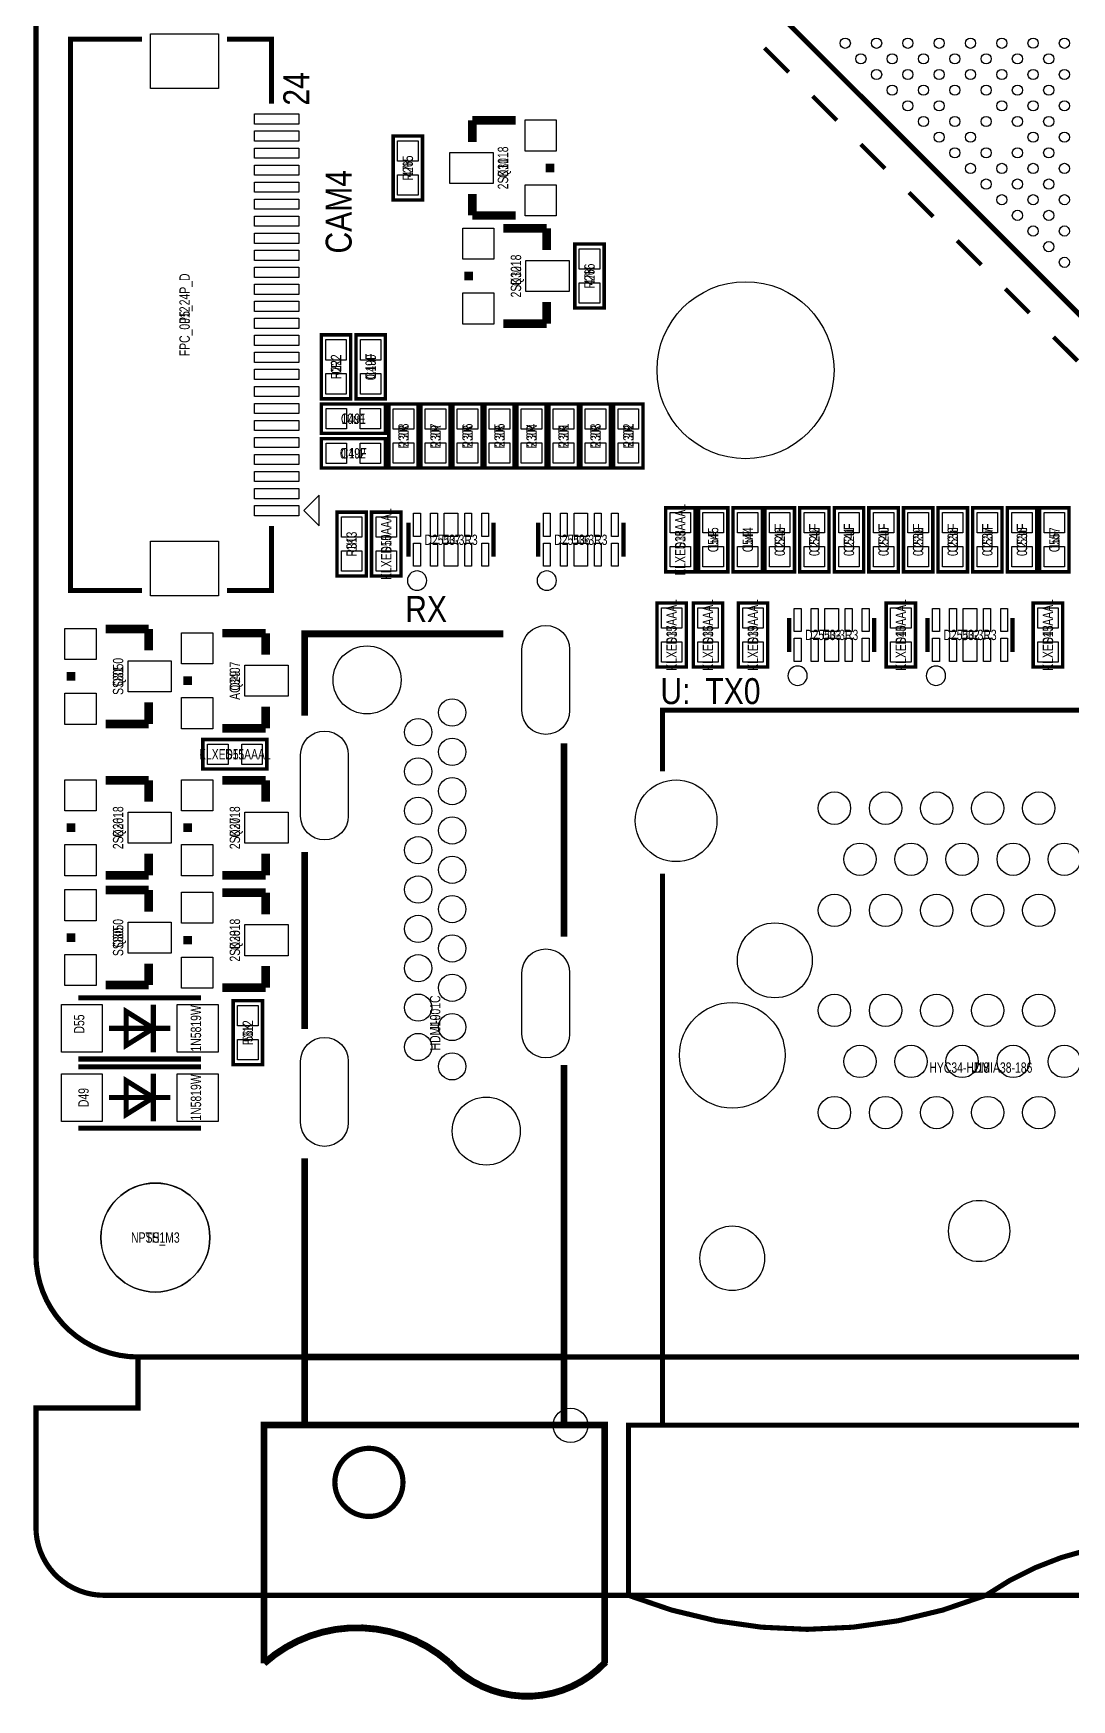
# Model space of a CAD drawing. Extents: x 0 to 125, y -10 to 88.
# Drawn here: x -0.08 to 30.42, y -10.07 to 38.88 of the extents above; entities that cross this region are included whole.
import ezdxf
from ezdxf.enums import TextEntityAlignment as Align

# ---------------------------------------------------------------- set-up
doc = ezdxf.new("R2010")
doc.units = 0
for name, color, linetype in [('BG_OUTLINE', 12, 'CONTINUOUS'), ('BG_SILKSCREEN_TOP', 7, 'CONTINUOUS'), ('CV_SILKSCREEN_TOP', 52, 'CONTINUOUS'), ('PG_SILKSCREEN_TOP', 7, 'CONTINUOUS'), ('PIN_TOP', 92, 'CONTINUOUS'), ('RD_SILKSCREEN_TOP', 12, 'CONTINUOUS')]:
    doc.layers.add(name, color=color, linetype=linetype)

msp = doc.modelspace()

# ---------------------------------------------------------------- linework, layer by layer
at = {"layer": 'BG_OUTLINE', "const_width": 0.1524}
for points in [[(125.000004, 77.0001), (125.000004, 2.999994, -0.414214), (122.00001, 0), (2.999994, 0, -0.414214), (0, 2.999994), (0, 77.0001, -0.414214), (2.999994, 80.000094), (122.00001, 80.000094, -0.414214), (125.000004, 77.0001)], [(122.00001, 0), (122.00001, -1.499997), (125.000004, -1.499997), (125.000004, -4.99999, -0.414214), (123.000008, -6.999986), (1.999996, -6.999986, -0.414214), (0, -4.99999), (0, -1.499997), (2.999994, -1.499997), (2.999994, 0)], [(10.778998, -3.683, 1), (8.779002, -3.683, 1), (10.778998, -3.683)]]:
    msp.add_lwpolyline(points, format="xyb", dxfattribs=at)
at = {"layer": 'BG_SILKSCREEN_TOP'}
msp.add_lwpolyline([(5.108753, 3.507994, 1), (1.907235, 3.507994, 1)], format="xyb", close=True, dxfattribs=at)
at = {"layer": 'PG_SILKSCREEN_TOP'}
for points, const_width in [([(33.419847, 27.839518), (17.156379, 44.102985)], 0.150089), ([(3.115996, 22.509988), (1.016, 22.509988), (1.016, 38.710006), (3.115996, 38.710006)], 0.150012), ([(5.615991, 38.710006), (6.915988, 38.710006), (6.915988, 36.809985)], 0.150012), ([(21.399043, 38.446126), (22.106153, 37.739015)], 0.127), ([(22.813239, 37.031905), (23.520349, 36.324819)], 0.127), ([(12.8143, 35.687), (12.8143, 36.322)], 0.254), ([(12.8143, 36.322), (14.0843, 36.322)], 0.254), ([(10.4902, 33.9852), (10.4902, 35.8648), (11.3538, 35.8648), (11.3538, 33.9852), (10.4902, 33.9852)], 0.1016), ([(24.22746, 35.617709), (24.93457, 34.910598)], 0.127), ([(15.1003, 34.798), (15.1003, 35.052)], 0.254), ([(12.8143, 34.163), (12.8143, 33.528)], 0.254), ([(25.641681, 34.203488), (26.348766, 33.496377)], 0.127), ([(12.8143, 33.528), (14.0843, 33.528)], 0.254), ([(14.9987, 33.147), (13.7287, 33.147)], 0.254), ([(14.9987, 32.512), (14.9987, 33.147)], 0.254), ([(27.055877, 32.789292), (27.762987, 32.082181)], 0.127), ([(15.8242, 30.8102), (15.8242, 32.6898), (16.6878, 32.6898), (16.6878, 30.8102), (15.8242, 30.8102)], 0.1016), ([(12.7127, 31.877), (12.7127, 31.623)], 0.254), ([(28.470098, 31.375071), (29.177209, 30.66796)], 0.127), ([(14.9987, 30.988), (14.9987, 30.353)], 0.254), ([(14.9987, 30.353), (13.7287, 30.353)], 0.254), ([(9.2456, 30.0228), (9.2456, 28.1432), (8.382, 28.1432), (8.382, 30.0228), (9.2456, 30.0228)], 0.1016), ([(10.2616, 30.0228), (10.2616, 28.1432), (9.398, 28.1432), (9.398, 30.0228), (10.2616, 30.0228)], 0.1016), ([(29.884319, 29.960849), (30.59143, 29.253739)], 0.127), ([(8.382, 27.9908), (10.2616, 27.9908), (10.2616, 27.1272), (8.382, 27.1272), (8.382, 27.9908)], 0.1016), ([(11.2268, 27.9908), (11.2268, 26.1112), (10.3632, 26.1112), (10.3632, 27.9908), (11.2268, 27.9908)], 0.1016), ([(12.1666, 27.9908), (12.1666, 26.1112), (11.303, 26.1112), (11.303, 27.9908), (12.1666, 27.9908)], 0.1016), ([(13.1064, 27.9908), (13.1064, 26.1112), (12.2428, 26.1112), (12.2428, 27.9908), (13.1064, 27.9908)], 0.1016), ([(14.0462, 27.9908), (14.0462, 26.1112), (13.1826, 26.1112), (13.1826, 27.9908), (14.0462, 27.9908)], 0.1016), ([(14.986, 27.9908), (14.986, 26.1112), (14.1224, 26.1112), (14.1224, 27.9908), (14.986, 27.9908)], 0.1016), ([(15.9258, 27.9908), (15.9258, 26.1112), (15.0622, 26.1112), (15.0622, 27.9908), (15.9258, 27.9908)], 0.1016), ([(16.8656, 27.9908), (16.8656, 26.1112), (16.002, 26.1112), (16.002, 27.9908), (16.8656, 27.9908)], 0.1016), ([(17.8308, 27.9908), (17.8308, 26.1112), (16.9672, 26.1112), (16.9672, 27.9908), (17.8308, 27.9908)], 0.1016), ([(8.382, 26.9748), (10.2616, 26.9748), (10.2616, 26.1112), (8.382, 26.1112), (8.382, 26.9748)], 0.1016), ([(19.3548, 24.9428), (19.3548, 23.0632), (18.4912, 23.0632), (18.4912, 24.9428), (19.3548, 24.9428)], 0.1016), ([(20.32, 24.9428), (20.32, 23.0632), (19.4564, 23.0632), (19.4564, 24.9428), (20.32, 24.9428)], 0.1016), ([(21.336, 24.9428), (21.336, 23.0632), (20.4724, 23.0632), (20.4724, 24.9428), (21.336, 24.9428)], 0.1016), ([(22.2758, 24.9428), (22.2758, 23.0632), (21.4122, 23.0632), (21.4122, 24.9428), (22.2758, 24.9428)], 0.1016), ([(23.2918, 24.9428), (23.2918, 23.0632), (22.4282, 23.0632), (22.4282, 24.9428), (23.2918, 24.9428)], 0.1016), ([(24.3078, 24.9428), (24.3078, 23.0632), (23.4442, 23.0632), (23.4442, 24.9428), (24.3078, 24.9428)], 0.1016), ([(25.3238, 24.9428), (25.3238, 23.0632), (24.4602, 23.0632), (24.4602, 24.9428), (25.3238, 24.9428)], 0.1016), ([(26.3398, 24.9428), (26.3398, 23.0632), (25.4762, 23.0632), (25.4762, 24.9428), (26.3398, 24.9428)], 0.1016), ([(27.3558, 24.9428), (27.3558, 23.0632), (26.4922, 23.0632), (26.4922, 24.9428), (27.3558, 24.9428)], 0.1016), ([(28.3718, 24.9428), (28.3718, 23.0632), (27.5082, 23.0632), (27.5082, 24.9428), (28.3718, 24.9428)], 0.1016), ([(29.3878, 24.9428), (29.3878, 23.0632), (28.5242, 23.0632), (28.5242, 24.9428), (29.3878, 24.9428)], 0.1016), ([(30.3403, 24.9428), (30.3403, 23.0632), (29.4767, 23.0632), (29.4767, 24.9428), (30.3403, 24.9428)], 0.1016), ([(5.615991, 22.509988), (6.915988, 22.509988), (6.915988, 24.41001)], 0.150012), ([(9.7028, 24.8158), (9.7028, 22.9362), (8.8392, 22.9362), (8.8392, 24.8158), (9.7028, 24.8158)], 0.1016), ([(10.7188, 24.8158), (10.7188, 22.9362), (9.8552, 22.9362), (9.8552, 24.8158), (10.7188, 24.8158)], 0.1016), ([(10.942066, 24.503126), (10.942066, 23.503128)], 0.127), ([(13.441934, 24.503126), (13.441934, 23.503128)], 0.127), ([(14.752066, 24.503126), (14.752066, 23.503128)], 0.127), ([(17.251934, 24.503126), (17.251934, 23.503128)], 0.127), ([(19.1008, 22.1488), (19.1008, 20.2692), (18.2372, 20.2692), (18.2372, 22.1488), (19.1008, 22.1488)], 0.1016), ([(20.1676, 22.1488), (20.1676, 20.2692), (19.304, 20.2692), (19.304, 22.1488), (20.1676, 22.1488)], 0.1016), ([(21.4884, 22.1488), (21.4884, 20.2692), (20.6248, 20.2692), (20.6248, 22.1488), (21.4884, 22.1488)], 0.1016), ([(25.8318, 22.1488), (25.8318, 20.2692), (24.9682, 20.2692), (24.9682, 22.1488), (25.8318, 22.1488)], 0.1016), ([(30.1498, 22.1488), (30.1498, 20.2692), (29.2862, 20.2692), (29.2862, 22.1488), (30.1498, 22.1488)], 0.1016), ([(22.118066, 21.709126), (22.118066, 20.709128)], 0.127), ([(24.617934, 21.709126), (24.617934, 20.709128)], 0.127), ([(26.182066, 21.709126), (26.182066, 20.709128)], 0.127), ([(28.681934, 21.709126), (28.681934, 20.709128)], 0.127), ([(3.3147, 21.3868), (2.0447, 21.3868)], 0.254), ([(3.3147, 20.7518), (3.3147, 21.3868)], 0.254), ([(6.7437, 21.2598), (5.4737, 21.2598)], 0.254), ([(6.7437, 20.6248), (6.7437, 21.2598)], 0.254), ([(13.723899, 21.241309), (7.890815, 21.241309), (7.890815, 18.835903)], 0.2), ([(1.0287, 20.1168), (1.0287, 19.8628)], 0.254), ([(4.4577, 19.9898), (4.4577, 19.7358)], 0.254), ([(3.3147, 19.2278), (3.3147, 18.5928)], 0.254), ([(6.7437, 19.1008), (6.7437, 18.4658)], 0.254), ([(3.3147, 18.5928), (2.0447, 18.5928)], 0.254), ([(37.000002, 17.299991), (37.000002, 18.999987), (18.399989, 18.999987), (18.399989, 17.199991)], 0.150012), ([(4.9022, 18.1356), (6.7818, 18.1356), (6.7818, 17.272), (4.9022, 17.272), (4.9022, 18.1356)], 0.1016), ([(6.7437, 18.4658), (5.4737, 18.4658)], 0.254), ([(15.510002, 18.02511), (15.510002, 12.347016)], 0.2), ([(3.3147, 16.9418), (2.0447, 16.9418)], 0.254), ([(3.3147, 16.3068), (3.3147, 16.9418)], 0.254), ([(6.7437, 16.9418), (5.4737, 16.9418)], 0.254), ([(6.7437, 16.3068), (6.7437, 16.9418)], 0.254), ([(1.0287, 15.6718), (1.0287, 15.4178)], 0.254), ([(4.4577, 15.6718), (4.4577, 15.4178)], 0.254), ([(3.3147, 14.7828), (3.3147, 14.1478)], 0.254), ([(6.7437, 14.7828), (6.7437, 14.1478)], 0.254), ([(7.890002, 14.835911), (7.890002, 9.635922)], 0.2), ([(3.3147, 14.1478), (2.0447, 14.1478)], 0.254), ([(6.7437, 14.1478), (5.4737, 14.1478)], 0.254), ([(18.399989, 14.199997), (18.399989, -1.999996), (37.000002, -1.999996), (37.000002, 14.099997)], 0.150012), ([(3.3147, 13.716), (2.0447, 13.716)], 0.254), ([(3.3147, 13.081), (3.3147, 13.716)], 0.254), ([(6.7437, 13.6398), (5.4737, 13.6398)], 0.254), ([(6.7437, 13.0048), (6.7437, 13.6398)], 0.254), ([(1.0287, 12.446), (1.0287, 12.192)], 0.254), ([(4.4577, 12.3698), (4.4577, 12.1158)], 0.254), ([(3.3147, 11.557), (3.3147, 10.922)], 0.254), ([(6.7437, 11.4808), (6.7437, 10.8458)], 0.254), ([(3.3147, 10.922), (2.0447, 10.922)], 0.254), ([(6.7437, 10.8458), (5.4737, 10.8458)], 0.254), ([(1.248004, 10.551998), (4.847996, 10.551998)], 0.150012), ([(3.447898, 9.652), (2.648102, 10.152101), (2.648102, 9.151899), (3.447898, 9.652)], 0.150012), ([(3.447898, 10.351999), (3.447898, 8.952001)], 0.150012), ([(5.7912, 8.5852), (5.7912, 10.4648), (6.6548, 10.4648), (6.6548, 8.5852), (5.7912, 8.5852)], 0.1016), ([(2.148002, 9.652), (3.947998, 9.652)], 0.150012), ([(4.847996, 8.752002), (1.248004, 8.752002)], 0.150012), ([(1.248004, 8.519998), (4.847996, 8.519998)], 0.150012), ([(3.447898, 8.319999), (3.447898, 6.920001)], 0.150012), ([(15.510002, -1.999996), (15.510002, 0.000025), (7.890002, 0.000025), (7.890002, -1.999996), (15.510002, -1.999996), (15.510002, 8.579104)], 0.2), ([(3.447898, 7.62), (2.648102, 8.120101), (2.648102, 7.119899), (3.447898, 7.62)], 0.150012), ([(2.148002, 7.62), (3.947998, 7.62)], 0.150012), ([(4.847996, 6.720002), (1.248004, 6.720002)], 0.150012), ([(7.890002, -1.999996), (7.890002, 5.835904)], 0.2), ([(18.399989, -1.999996), (18.399989, 0), (37.000002, 0), (37.000002, -1.999996)], 0.150012), ([(6.700012, -8.999982), (6.700012, -1.999996), (16.699992, -1.999996), (16.699992, -8.999982)], 0.2), ([(17.399991, -7.000011), (17.399991, -1.999996), (38, -1.999996), (38, -7.000011)], 0.150012)]:
    msp.add_lwpolyline(points, dxfattribs=dict(at, const_width=const_width))
msp.add_lwpolyline([(8.315985, 24.411), (8.315985, 25.308992), (7.86699, 24.859996)], close=True, dxfattribs=at)
for points in [[(11.475974, 22.803612, 1), (10.90803, 22.803612, 1)], [(15.285974, 22.803612, 1), (14.71803, 22.803612, 1)], [(22.651974, 20.009612, 1), (22.08403, 20.009612, 1)], [(26.715974, 20.009612, 1), (26.14803, 20.009612, 1)]]:
    msp.add_lwpolyline(points, format="xyb", close=True, dxfattribs=at)
for points, const_width in [([(27.899995, -7.000011, -0.31168), (38, -7.000011)], 0.150012), ([(17.399991, -7.000011, 0.190493), (27.899995, -7.000011)], 0.150012), ([(12.123903, -8.964092, 0.379163), (6.700012, -8.999982)], 0.2), ([(16.723893, -8.964092, -0.435473), (12.123903, -8.964092)], 0.2)]:
    msp.add_lwpolyline(points, format="xyb", dxfattribs=dict(at, const_width=const_width))
at = {"layer": 'PIN_TOP'}
for points in [[(5.364988, 37.260047), (3.364992, 37.260047), (3.364992, 38.859943), (5.364988, 38.859943)], [(7.71699, 36.209999), (6.416992, 36.209999), (6.416992, 36.509998), (7.71699, 36.509998)], [(15.2781, 35.4203), (14.3637, 35.4203), (14.3637, 36.3347), (15.2781, 36.3347)], [(7.71699, 35.71), (6.416992, 35.71), (6.416992, 36.009999), (7.71699, 36.009999)], [(7.71699, 35.210001), (6.416992, 35.210001), (6.416992, 35.51), (7.71699, 35.51)], [(11.221695, 35.125177), (10.622305, 35.125177), (10.622305, 35.724567), (11.221695, 35.724567)], [(13.4239, 34.4678), (12.1539, 34.4678), (12.1539, 35.3822), (13.4239, 35.3822)], [(7.71699, 34.710002), (6.416992, 34.710002), (6.416992, 35.010001), (7.71699, 35.010001)], [(7.71699, 34.210003), (6.416992, 34.210003), (6.416992, 34.510002), (7.71699, 34.510002)], [(11.221695, 34.125433), (10.622305, 34.125433), (10.622305, 34.724823), (11.221695, 34.724823)], [(15.2781, 33.5153), (14.3637, 33.5153), (14.3637, 34.4297), (15.2781, 34.4297)], [(7.71699, 33.710004), (6.416992, 33.710004), (6.416992, 34.010003), (7.71699, 34.010003)], [(7.71699, 33.210005), (6.416992, 33.210005), (6.416992, 33.510004), (7.71699, 33.510004)], [(7.71699, 32.710006), (6.416992, 32.710006), (6.416992, 33.010005), (7.71699, 33.010005)], [(12.5349, 33.1597), (13.4493, 33.1597), (13.4493, 32.2453), (12.5349, 32.2453)], [(7.71699, 32.210007), (6.416992, 32.210007), (6.416992, 32.510006), (7.71699, 32.510006)], [(16.555695, 31.950177), (15.956305, 31.950177), (15.956305, 32.549567), (16.555695, 32.549567)], [(7.71699, 31.710008), (6.416992, 31.710008), (6.416992, 32.010007), (7.71699, 32.010007)], [(14.3891, 32.2072), (15.6591, 32.2072), (15.6591, 31.2928), (14.3891, 31.2928)], [(7.71699, 31.210009), (6.416992, 31.210009), (6.416992, 31.510008), (7.71699, 31.510008)], [(16.555695, 30.950433), (15.956305, 30.950433), (15.956305, 31.549823), (16.555695, 31.549823)], [(7.71699, 30.71001), (6.416992, 30.71001), (6.416992, 31.010009), (7.71699, 31.010009)], [(12.5349, 31.2547), (13.4493, 31.2547), (13.4493, 30.3403), (12.5349, 30.3403)], [(7.71699, 30.209985), (6.416992, 30.209985), (6.416992, 30.509985), (7.71699, 30.509985)], [(7.71699, 29.709986), (6.416992, 29.709986), (6.416992, 30.009986), (7.71699, 30.009986)], [(8.514105, 29.882567), (9.113495, 29.882567), (9.113495, 29.283177), (8.514105, 29.283177)], [(9.530105, 29.882567), (10.129495, 29.882567), (10.129495, 29.283177), (9.530105, 29.283177)], [(7.71699, 29.209987), (6.416992, 29.209987), (6.416992, 29.509987), (7.71699, 29.509987)], [(7.71699, 28.709988), (6.416992, 28.709988), (6.416992, 29.009988), (7.71699, 29.009988)], [(8.514105, 28.882823), (9.113495, 28.882823), (9.113495, 28.283433), (8.514105, 28.283433)], [(9.530105, 28.882823), (10.129495, 28.882823), (10.129495, 28.283433), (9.530105, 28.283433)], [(7.71699, 28.209989), (6.416992, 28.209989), (6.416992, 28.509989), (7.71699, 28.509989)], [(7.71699, 27.70999), (6.416992, 27.70999), (6.416992, 28.00999), (7.71699, 28.00999)], [(7.71699, 27.209991), (6.416992, 27.209991), (6.416992, 27.509991), (7.71699, 27.509991)], [(8.522233, 27.259305), (8.522233, 27.858695), (9.121623, 27.858695), (9.121623, 27.259305)], [(9.521977, 27.259305), (9.521977, 27.858695), (10.121367, 27.858695), (10.121367, 27.259305)], [(10.495305, 27.850567), (11.094695, 27.850567), (11.094695, 27.251177), (10.495305, 27.251177)], [(11.435105, 27.850567), (12.034495, 27.850567), (12.034495, 27.251177), (11.435105, 27.251177)], [(12.374905, 27.850567), (12.974295, 27.850567), (12.974295, 27.251177), (12.374905, 27.251177)], [(13.314705, 27.850567), (13.914095, 27.850567), (13.914095, 27.251177), (13.314705, 27.251177)], [(14.254505, 27.850567), (14.853895, 27.850567), (14.853895, 27.251177), (14.254505, 27.251177)], [(15.194305, 27.850567), (15.793695, 27.850567), (15.793695, 27.251177), (15.194305, 27.251177)], [(16.134105, 27.850567), (16.733495, 27.850567), (16.733495, 27.251177), (16.134105, 27.251177)], [(17.099305, 27.850567), (17.698695, 27.850567), (17.698695, 27.251177), (17.099305, 27.251177)], [(7.71699, 26.709992), (6.416992, 26.709992), (6.416992, 27.009992), (7.71699, 27.009992)], [(7.71699, 26.209993), (6.416992, 26.209993), (6.416992, 26.509993), (7.71699, 26.509993)], [(8.522233, 26.243305), (8.522233, 26.842695), (9.121623, 26.842695), (9.121623, 26.243305)], [(9.521977, 26.243305), (9.521977, 26.842695), (10.121367, 26.842695), (10.121367, 26.243305)], [(10.495305, 26.850823), (11.094695, 26.850823), (11.094695, 26.251433), (10.495305, 26.251433)], [(11.435105, 26.850823), (12.034495, 26.850823), (12.034495, 26.251433), (11.435105, 26.251433)], [(12.374905, 26.850823), (12.974295, 26.850823), (12.974295, 26.251433), (12.374905, 26.251433)], [(13.314705, 26.850823), (13.914095, 26.850823), (13.914095, 26.251433), (13.314705, 26.251433)], [(14.254505, 26.850823), (14.853895, 26.850823), (14.853895, 26.251433), (14.254505, 26.251433)], [(15.194305, 26.850823), (15.793695, 26.850823), (15.793695, 26.251433), (15.194305, 26.251433)], [(16.134105, 26.850823), (16.733495, 26.850823), (16.733495, 26.251433), (16.134105, 26.251433)], [(17.099305, 26.850823), (17.698695, 26.850823), (17.698695, 26.251433), (17.099305, 26.251433)], [(7.71699, 25.709994), (6.416992, 25.709994), (6.416992, 26.009994), (7.71699, 26.009994)], [(7.71699, 25.209995), (6.416992, 25.209995), (6.416992, 25.509995), (7.71699, 25.509995)], [(7.71699, 24.709996), (6.416992, 24.709996), (6.416992, 25.009996), (7.71699, 25.009996)], [(8.971305, 24.675567), (9.570695, 24.675567), (9.570695, 24.076177), (8.971305, 24.076177)], [(9.987305, 24.675567), (10.586695, 24.675567), (10.586695, 24.076177), (9.987305, 24.076177)], [(11.092053, 24.100409), (11.092053, 24.780367), (11.291951, 24.780367), (11.291951, 24.100409)], [(11.592179, 24.100409), (11.592179, 24.780367), (11.792077, 24.780367), (11.792077, 24.100409)], [(11.991975, 24.100409), (11.991975, 24.780367), (12.392025, 24.780367), (12.392025, 24.100409)], [(12.591923, 24.100409), (12.591923, 24.780367), (12.791821, 24.780367), (12.791821, 24.100409)], [(13.092049, 24.100409), (13.092049, 24.780367), (13.291947, 24.780367), (13.291947, 24.100409)], [(14.902053, 24.100409), (14.902053, 24.780367), (15.101951, 24.780367), (15.101951, 24.100409)], [(15.402179, 24.100409), (15.402179, 24.780367), (15.602077, 24.780367), (15.602077, 24.100409)], [(15.801975, 24.100409), (15.801975, 24.780367), (16.202025, 24.780367), (16.202025, 24.100409)], [(16.401923, 24.100409), (16.401923, 24.780367), (16.601821, 24.780367), (16.601821, 24.100409)], [(16.902049, 24.100409), (16.902049, 24.780367), (17.101947, 24.780367), (17.101947, 24.100409)], [(18.623305, 24.802567), (19.222695, 24.802567), (19.222695, 24.203177), (18.623305, 24.203177)], [(19.588505, 24.802567), (20.187895, 24.802567), (20.187895, 24.203177), (19.588505, 24.203177)], [(20.604505, 24.802567), (21.203895, 24.802567), (21.203895, 24.203177), (20.604505, 24.203177)], [(21.544305, 24.802567), (22.143695, 24.802567), (22.143695, 24.203177), (21.544305, 24.203177)], [(22.560305, 24.802567), (23.159695, 24.802567), (23.159695, 24.203177), (22.560305, 24.203177)], [(23.576305, 24.802567), (24.175695, 24.802567), (24.175695, 24.203177), (23.576305, 24.203177)], [(24.592305, 24.802567), (25.191695, 24.802567), (25.191695, 24.203177), (24.592305, 24.203177)], [(25.608305, 24.802567), (26.207695, 24.802567), (26.207695, 24.203177), (25.608305, 24.203177)], [(26.624305, 24.802567), (27.223695, 24.802567), (27.223695, 24.203177), (26.624305, 24.203177)], [(27.640305, 24.802567), (28.239695, 24.802567), (28.239695, 24.203177), (27.640305, 24.203177)], [(28.656305, 24.802567), (29.255695, 24.802567), (29.255695, 24.203177), (28.656305, 24.203177)], [(29.608805, 24.802567), (30.208195, 24.802567), (30.208195, 24.203177), (29.608805, 24.203177)], [(5.364988, 22.360052), (3.364992, 22.360052), (3.364992, 23.959947), (5.364988, 23.959947)], [(8.971305, 23.675823), (9.570695, 23.675823), (9.570695, 23.076433), (8.971305, 23.076433)], [(9.987305, 23.675823), (10.586695, 23.675823), (10.586695, 23.076433), (9.987305, 23.076433)], [(11.092053, 23.225633), (11.092053, 23.905591), (11.291951, 23.905591), (11.291951, 23.225633)], [(11.592179, 23.225633), (11.592179, 23.905591), (11.792077, 23.905591), (11.792077, 23.225633)], [(11.991975, 23.225633), (11.991975, 23.905591), (12.392025, 23.905591), (12.392025, 23.225633)], [(12.591923, 23.225633), (12.591923, 23.905591), (12.791821, 23.905591), (12.791821, 23.225633)], [(13.092049, 23.225633), (13.092049, 23.905591), (13.291947, 23.905591), (13.291947, 23.225633)], [(14.902053, 23.225633), (14.902053, 23.905591), (15.101951, 23.905591), (15.101951, 23.225633)], [(15.402179, 23.225633), (15.402179, 23.905591), (15.602077, 23.905591), (15.602077, 23.225633)], [(15.801975, 23.225633), (15.801975, 23.905591), (16.202025, 23.905591), (16.202025, 23.225633)], [(16.401923, 23.225633), (16.401923, 23.905591), (16.601821, 23.905591), (16.601821, 23.225633)], [(16.902049, 23.225633), (16.902049, 23.905591), (17.101947, 23.905591), (17.101947, 23.225633)], [(18.623305, 23.802823), (19.222695, 23.802823), (19.222695, 23.203433), (18.623305, 23.203433)], [(19.588505, 23.802823), (20.187895, 23.802823), (20.187895, 23.203433), (19.588505, 23.203433)], [(20.604505, 23.802823), (21.203895, 23.802823), (21.203895, 23.203433), (20.604505, 23.203433)], [(21.544305, 23.802823), (22.143695, 23.802823), (22.143695, 23.203433), (21.544305, 23.203433)], [(22.560305, 23.802823), (23.159695, 23.802823), (23.159695, 23.203433), (22.560305, 23.203433)], [(23.576305, 23.802823), (24.175695, 23.802823), (24.175695, 23.203433), (23.576305, 23.203433)], [(24.592305, 23.802823), (25.191695, 23.802823), (25.191695, 23.203433), (24.592305, 23.203433)], [(25.608305, 23.802823), (26.207695, 23.802823), (26.207695, 23.203433), (25.608305, 23.203433)], [(26.624305, 23.802823), (27.223695, 23.802823), (27.223695, 23.203433), (26.624305, 23.203433)], [(27.640305, 23.802823), (28.239695, 23.802823), (28.239695, 23.203433), (27.640305, 23.203433)], [(28.656305, 23.802823), (29.255695, 23.802823), (29.255695, 23.203433), (28.656305, 23.203433)], [(29.608805, 23.802823), (30.208195, 23.802823), (30.208195, 23.203433), (29.608805, 23.203433)], [(18.369305, 22.008567), (18.968695, 22.008567), (18.968695, 21.409177), (18.369305, 21.409177)], [(19.436105, 22.008567), (20.035495, 22.008567), (20.035495, 21.409177), (19.436105, 21.409177)], [(20.756905, 22.008567), (21.356295, 22.008567), (21.356295, 21.409177), (20.756905, 21.409177)], [(22.268053, 21.306409), (22.268053, 21.986367), (22.467951, 21.986367), (22.467951, 21.306409)], [(22.768179, 21.306409), (22.768179, 21.986367), (22.968077, 21.986367), (22.968077, 21.306409)], [(23.167975, 21.306409), (23.167975, 21.986367), (23.568025, 21.986367), (23.568025, 21.306409)], [(23.767923, 21.306409), (23.767923, 21.986367), (23.967821, 21.986367), (23.967821, 21.306409)], [(24.268049, 21.306409), (24.268049, 21.986367), (24.467947, 21.986367), (24.467947, 21.306409)], [(25.100305, 22.008567), (25.699695, 22.008567), (25.699695, 21.409177), (25.100305, 21.409177)], [(26.332053, 21.306409), (26.332053, 21.986367), (26.531951, 21.986367), (26.531951, 21.306409)], [(26.832179, 21.306409), (26.832179, 21.986367), (27.032077, 21.986367), (27.032077, 21.306409)], [(27.231975, 21.306409), (27.231975, 21.986367), (27.632025, 21.986367), (27.632025, 21.306409)], [(27.831923, 21.306409), (27.831923, 21.986367), (28.031821, 21.986367), (28.031821, 21.306409)], [(28.332049, 21.306409), (28.332049, 21.986367), (28.531947, 21.986367), (28.531947, 21.306409)], [(29.418305, 22.008567), (30.017695, 22.008567), (30.017695, 21.409177), (29.418305, 21.409177)], [(0.8509, 21.3995), (1.7653, 21.3995), (1.7653, 20.4851), (0.8509, 20.4851)], [(4.2799, 21.2725), (5.1943, 21.2725), (5.1943, 20.3581), (4.2799, 20.3581)], [(22.268053, 20.431633), (22.268053, 21.111591), (22.467951, 21.111591), (22.467951, 20.431633)], [(22.768179, 20.431633), (22.768179, 21.111591), (22.968077, 21.111591), (22.968077, 20.431633)], [(23.167975, 20.431633), (23.167975, 21.111591), (23.568025, 21.111591), (23.568025, 20.431633)], [(23.767923, 20.431633), (23.767923, 21.111591), (23.967821, 21.111591), (23.967821, 20.431633)], [(24.268049, 20.431633), (24.268049, 21.111591), (24.467947, 21.111591), (24.467947, 20.431633)], [(26.332053, 20.431633), (26.332053, 21.111591), (26.531951, 21.111591), (26.531951, 20.431633)], [(26.832179, 20.431633), (26.832179, 21.111591), (27.032077, 21.111591), (27.032077, 20.431633)], [(27.231975, 20.431633), (27.231975, 21.111591), (27.632025, 21.111591), (27.632025, 20.431633)], [(27.831923, 20.431633), (27.831923, 21.111591), (28.031821, 21.111591), (28.031821, 20.431633)], [(28.332049, 20.431633), (28.332049, 21.111591), (28.531947, 21.111591), (28.531947, 20.431633)], [(18.369305, 21.008823), (18.968695, 21.008823), (18.968695, 20.409433), (18.369305, 20.409433)], [(19.436105, 21.008823), (20.035495, 21.008823), (20.035495, 20.409433), (19.436105, 20.409433)], [(20.756905, 21.008823), (21.356295, 21.008823), (21.356295, 20.409433), (20.756905, 20.409433)], [(25.100305, 21.008823), (25.699695, 21.008823), (25.699695, 20.409433), (25.100305, 20.409433)], [(29.418305, 21.008823), (30.017695, 21.008823), (30.017695, 20.409433), (29.418305, 20.409433)], [(2.7051, 20.447), (3.9751, 20.447), (3.9751, 19.5326), (2.7051, 19.5326)], [(6.1341, 20.32), (7.4041, 20.32), (7.4041, 19.4056), (6.1341, 19.4056)], [(0.8509, 19.4945), (1.7653, 19.4945), (1.7653, 18.5801), (0.8509, 18.5801)], [(4.2799, 19.3675), (5.1943, 19.3675), (5.1943, 18.4531), (4.2799, 18.4531)], [(5.042433, 17.404105), (5.042433, 18.003495), (5.641823, 18.003495), (5.641823, 17.404105)], [(6.042177, 17.404105), (6.042177, 18.003495), (6.641567, 18.003495), (6.641567, 17.404105)], [(0.8509, 16.9545), (1.7653, 16.9545), (1.7653, 16.0401), (0.8509, 16.0401)], [(4.2799, 16.9545), (5.1943, 16.9545), (5.1943, 16.0401), (4.2799, 16.0401)], [(2.7051, 16.002), (3.9751, 16.002), (3.9751, 15.0876), (2.7051, 15.0876)], [(6.1341, 16.002), (7.4041, 16.002), (7.4041, 15.0876), (6.1341, 15.0876)], [(0.8509, 15.0495), (1.7653, 15.0495), (1.7653, 14.1351), (0.8509, 14.1351)], [(4.2799, 15.0495), (5.1943, 15.0495), (5.1943, 14.1351), (4.2799, 14.1351)], [(0.8509, 13.7287), (1.7653, 13.7287), (1.7653, 12.8143), (0.8509, 12.8143)], [(4.2799, 13.6525), (5.1943, 13.6525), (5.1943, 12.7381), (4.2799, 12.7381)], [(2.7051, 12.7762), (3.9751, 12.7762), (3.9751, 11.8618), (2.7051, 11.8618)], [(6.1341, 12.7), (7.4041, 12.7), (7.4041, 11.7856), (6.1341, 11.7856)], [(0.8509, 11.8237), (1.7653, 11.8237), (1.7653, 10.9093), (0.8509, 10.9093)], [(4.2799, 11.7475), (5.1943, 11.7475), (5.1943, 10.8331), (4.2799, 10.8331)], [(0.748055, 8.951976), (0.748055, 10.352024), (1.947951, 10.352024), (1.947951, 8.951976)], [(4.148049, 8.951976), (4.148049, 10.352024), (5.347945, 10.352024), (5.347945, 8.951976)], [(6.522695, 9.725177), (5.923305, 9.725177), (5.923305, 10.324567), (6.522695, 10.324567)], [(6.522695, 8.725433), (5.923305, 8.725433), (5.923305, 9.324823), (6.522695, 9.324823)], [(0.748055, 6.919976), (0.748055, 8.320024), (1.947951, 8.320024), (1.947951, 6.919976)], [(4.148049, 6.919976), (4.148049, 8.320024), (5.347945, 8.320024), (5.347945, 6.919976)]]:
    msp.add_lwpolyline(points, close=True, dxfattribs=at)
for points in [[(14.274114, 18.985967), (14.274114, 20.785861, -1), (15.674111, 20.785861), (15.674111, 18.985967, -1)], [(7.774, 15.885973), (7.774, 17.685868, -1), (9.173997, 17.685868), (9.173997, 15.885973, -1)], [(14.274114, 9.485859), (14.274114, 11.285753, -1), (15.674111, 11.285753), (15.674111, 9.485859, -1)], [(7.774, 6.885661), (7.774, 8.685555, -1), (9.173997, 8.685555), (9.173997, 6.885661, -1)]]:
    msp.add_lwpolyline(points, format="xyb", close=True, dxfattribs=at)
for centre, radius in [((23.767898, 38.587502), 0.14986), ((24.687149, 38.587477), 0.14986), ((25.6064, 38.587477), 0.14986), ((26.52555, 38.587553), 0.14986), ((27.444725, 38.587477), 0.14986), ((28.363951, 38.587502), 0.14986), ((29.283406, 38.58768), 0.14986), ((30.202581, 38.587629), 0.14986), ((24.227536, 38.127864), 0.14986), ((25.146762, 38.127838), 0.14986), ((26.065937, 38.12794), 0.14986), ((26.985189, 38.12794), 0.14986), ((27.904338, 38.127864), 0.14986), ((28.82359, 38.127864), 0.14986), ((29.743019, 38.128067), 0.14986), ((24.687149, 37.668225), 0.14986), ((25.606299, 37.668302), 0.14986), ((26.52555, 37.668302), 0.14986), ((27.444802, 37.668327), 0.14986), ((28.363951, 37.668225), 0.14986), ((29.283203, 37.668251), 0.14986), ((30.202657, 37.668454), 0.14986), ((25.146686, 37.208689), 0.14986), ((26.065937, 37.208689), 0.14986), ((26.985163, 37.208689), 0.14986), ((27.904415, 37.208689), 0.14986), ((28.823564, 37.208638), 0.14986), ((29.742816, 37.208638), 0.14986), ((25.606324, 36.749076), 0.14986), ((26.52555, 36.749076), 0.14986), ((28.364028, 36.749101), 0.14986), ((29.283203, 36.748999), 0.14986), ((30.202429, 36.749025), 0.14986), ((26.065937, 36.289463), 0.14986), ((26.985163, 36.289437), 0.14986), ((27.904415, 36.289463), 0.14986), ((28.823666, 36.289463), 0.14986), ((29.742816, 36.289386), 0.14986), ((26.52555, 35.829824), 0.14986), ((27.444776, 35.829824), 0.14986), ((29.283279, 35.82985), 0.14986), ((30.202353, 35.829824), 0.14986), ((26.985163, 35.370237), 0.14986), ((27.904415, 35.370211), 0.14986), ((28.823641, 35.370237), 0.14986), ((29.742816, 35.370287), 0.14986), ((27.444802, 34.910598), 0.14986), ((28.364028, 34.910598), 0.14986), ((29.283203, 34.910674), 0.14986), ((30.202454, 34.910674), 0.14986), ((27.904415, 34.450985), 0.14986), ((28.823564, 34.451036), 0.14986), ((29.742816, 34.451036), 0.14986), ((28.363951, 33.991423), 0.14986), ((29.283203, 33.991423), 0.14986), ((30.202657, 33.99122), 0.14986), ((28.82359, 33.53181), 0.14986), ((29.743019, 33.531581), 0.14986), ((29.283406, 33.071968), 0.14986), ((30.202657, 33.071968), 0.14986), ((29.743044, 32.612355), 0.14986), ((30.202581, 32.152819), 0.14986), ((20.839455, 28.984067), 2.599995), ((9.723907, 19.885914), 0.999503), ((12.224004, 18.93062), 0.399999), ((11.224006, 18.352821), 0.399999), ((12.224004, 17.775707), 0.399999), ((11.224006, 17.196816), 0.399999), ((12.224004, 16.621023), 0.399999), ((18.799988, 15.749981), 1.199998), ((11.224006, 16.040608), 0.399999), ((23.449991, 16.119983), 0.475005), ((24.949988, 16.119983), 0.475005), ((26.449985, 16.119983), 0.475005), ((27.950008, 16.119983), 0.475005), ((29.450005, 16.119983), 0.475005), ((12.224004, 15.465806), 0.399999), ((11.224006, 14.884705), 0.399999), ((12.224004, 14.310919), 0.399999), ((24.200002, 14.619986), 0.475005), ((25.699999, 14.619986), 0.475005), ((27.199996, 14.619986), 0.475005), ((28.699993, 14.619986), 0.475005), ((30.19999, 14.619986), 0.475005), ((11.224006, 13.728725), 0.399999), ((12.224004, 13.155701), 0.399999), ((23.449991, 13.119989), 0.475005), ((24.949988, 13.119989), 0.475005), ((26.449985, 13.119989), 0.475005), ((27.950008, 13.119989), 0.475005), ((29.450005, 13.119989), 0.475005), ((11.224006, 12.572822), 0.399999), ((21.700007, 11.649989), 1.099998), ((12.224004, 12.000814), 0.399999), ((11.224006, 11.416817), 0.399999), ((12.224004, 10.845825), 0.399999), ((11.224006, 10.260914), 0.399999), ((20.449997, 8.860003), 1.549997), ((23.449991, 10.17999), 0.475005), ((24.949988, 10.17999), 0.475005), ((26.449985, 10.17999), 0.475005), ((27.950008, 10.17999), 0.475005), ((29.450005, 10.17999), 0.475005), ((12.224004, 9.690913), 0.399999), ((11.224006, 9.104605), 0.399999), ((12.224004, 8.535924), 0.399999), ((24.200002, 8.679993), 0.475005), ((25.699999, 8.679993), 0.475005), ((27.199996, 8.679993), 0.475005), ((28.699993, 8.679993), 0.475005), ((30.19999, 8.679993), 0.475005), ((13.224002, 6.636004), 0.999503), ((23.449991, 7.179996), 0.475005), ((24.949988, 7.179996), 0.475005), ((26.449985, 7.179996), 0.475005), ((27.950008, 7.179996), 0.475005), ((29.450005, 7.179996), 0.475005), ((3.507994, 3.507994), 1.599997), ((27.699995, 3.699993), 0.899998), ((20.449997, 2.899994), 0.949998), ((15.699994, -2.007997), 0.508)]:
    msp.add_circle(centre, radius, dxfattribs=at)

# ---------------------------------------------------------------- texts
at = {"layer": 'BG_SILKSCREEN_TOP', "width": 0.866667}
msp.add_text('CAM4', height=0.762, rotation=90, dxfattribs=at).set_placement((9.271, 32.4104))
for s, p in [('RX', (10.8458, 21.59)), ('U:', (18.3388, 19.177)), ('TX0', (19.6596, 19.177))]:
    msp.add_text(s, height=0.762, dxfattribs=at).set_placement(p)
at = {"layer": 'CV_SILKSCREEN_TOP', "width": 0.75}
for s, p in [('2SK3018', (13.8684, 34.924873)), ('47K', (11.0744, 34.924873)), ('2SK3018', (14.2494, 31.749873)), ('47K', (16.4084, 31.749873)), ('FPC_0P5_24P_D', (4.518406, 30.60987)), ('0.1uF', (9.9822, 29.082873)), ('0R', (8.9662, 29.082873)), ('2.2R', (10.9474, 27.050873)), ('2.2R', (11.8872, 27.050873)), ('2.2R', (12.827, 27.050873)), ('2.2R', (13.7668, 27.050873)), ('2.2R', (14.7066, 27.050873)), ('2.2R', (15.6464, 27.050873)), ('2.2R', (16.5862, 27.050873)), ('2.2R', (17.5514, 27.050873)), ('KLXES15AAA1', (19.0754, 24.002873)), ('KLXES15AAA1', (10.4394, 23.875873)), ('1K', (9.4234, 23.875873)), ('1uF', (20.0406, 24.002873)), ('1uF', (21.0566, 24.002873)), ('0.22uF', (21.9964, 24.002873)), ('0.22uF', (23.0124, 24.002873)), ('0.22uF', (24.0284, 24.002873)), ('0.22uF', (25.0444, 24.002873)), ('0.22uF', (26.0604, 24.002873)), ('0.22uF', (27.0764, 24.002873)), ('0.22uF', (28.0924, 24.002873)), ('0.22uF', (29.1084, 24.002873)), ('1uF', (30.0609, 24.002873)), ('KLXES15AAA1', (18.8214, 21.208873)), ('KLXES15AAA1', (19.8882, 21.208873)), ('KLXES15AAA1', (21.209, 21.208873)), ('KLXES15AAA1', (25.5524, 21.208873)), ('KLXES15AAA1', (29.8704, 21.208873)), ('SS8050', (2.5654, 19.989673)), ('AO3407', (5.9944, 19.862673)), ('2SK3018', (2.5654, 15.544673)), ('2SK3018', (5.9944, 15.544673)), ('SS8050', (2.5654, 12.318873)), ('2SK3018', (5.9944, 12.242673)), ('1N5819W', (4.8514, 9.652)), ('HDMI-001C', (11.876405, 9.811588)), ('56K', (6.3754, 9.524873)), ('1N5819W', (4.8514, 7.62))]:
    msp.add_text(s, height=0.3048, rotation=90, dxfattribs=at).set_placement(p, align=Align.CENTER)
for s, p in [('10uF', (9.3218, 27.4066)), ('0.1uF', (9.3218, 26.3906)), ('D2550-3R3', (12.192, 23.8506)), ('D2550-3R3', (16.002, 23.8506)), ('D2550-3R3', (23.368, 21.0566)), ('D2550-3R3', (27.432, 21.0566)), ('KLXES15AAA1', (5.842, 17.5514)), ('HYC34-HDMIA38-186', (27.750008, 8.347608)), ('NPTH_M3', (3.507994, 3.355594))]:
    msp.add_text(s, height=0.3048, dxfattribs=at).set_placement(p, align=Align.CENTER)
at = {"layer": 'PG_SILKSCREEN_TOP', "width": 0.866667}
msp.add_text('24', height=0.762, rotation=90, dxfattribs=at).set_placement((8.0264, 36.7538))
at = {"layer": 'RD_SILKSCREEN_TOP', "width": 0.75}
for s, p in [('R265', (11.0744, 34.924873)), ('Q11', (13.8684, 34.924873)), ('Q12', (14.2494, 31.749873)), ('R266', (16.4084, 31.749873)), ('J12', (4.518406, 30.60987)), ('R222', (8.9662, 29.082873)), ('C490', (9.9822, 29.082873)), ('R308', (10.9474, 27.050873)), ('R307', (11.8872, 27.050873)), ('R306', (12.827, 27.050873)), ('R305', (13.7668, 27.050873)), ('R304', (14.7066, 27.050873)), ('R301', (15.6464, 27.050873)), ('R303', (16.5862, 27.050873)), ('R302', (17.5514, 27.050873)), ('R313', (9.4234, 23.875873)), ('D50', (10.4394, 23.875873)), ('D38', (19.0754, 24.002873)), ('C545', (20.0406, 24.002873)), ('C544', (21.0566, 24.002873)), ('C543', (21.9964, 24.002873)), ('C542', (23.0124, 24.002873)), ('C541', (24.0284, 24.002873)), ('C540', (25.0444, 24.002873)), ('C539', (26.0604, 24.002873)), ('C538', (27.0764, 24.002873)), ('C537', (28.0924, 24.002873)), ('C536', (29.1084, 24.002873)), ('C557', (30.0609, 24.002873)), ('D37', (18.8214, 21.208873)), ('D36', (19.8882, 21.208873)), ('D39', (21.209, 21.208873)), ('D40', (25.5524, 21.208873)), ('D43', (29.8704, 21.208873)), ('Q31', (2.5654, 19.989673)), ('Q29', (5.9944, 19.862673)), ('Q26', (2.5654, 15.544673)), ('Q27', (5.9944, 15.544673)), ('Q30', (2.5654, 12.318873)), ('Q28', (5.9944, 12.242673)), ('D55', (1.4224, 9.779)), ('R312', (6.3754, 9.524873)), ('J19', (11.876405, 9.811588)), ('D49', (1.5494, 7.62))]:
    msp.add_text(s, height=0.3048, rotation=90, dxfattribs=at).set_placement(p, align=Align.CENTER)
for s, p in [('C491', (9.3218, 27.4066)), ('C492', (9.3218, 26.3906)), ('U37', (12.192, 23.8506)), ('U36', (16.002, 23.8506)), ('U33', (23.368, 21.0566)), ('U32', (27.432, 21.0566)), ('D51', (5.842, 17.5514)), ('J18', (27.750008, 8.347608)), ('SS1', (3.507994, 3.355594))]:
    msp.add_text(s, height=0.3048, dxfattribs=at).set_placement(p, align=Align.CENTER)

doc.saveas('drawing.dxf')
